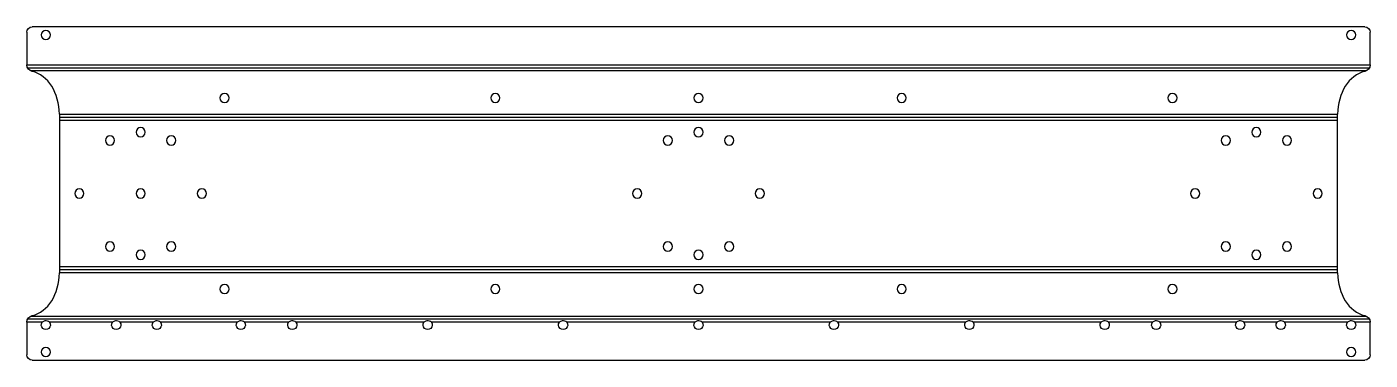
# Model space of a CAD drawing. Header units: millimetres. Extents: x -2 to 494, y 0 to 123.
import ezdxf

# ---------------------------------------------------------------- set-up
doc = ezdxf.new("R2010")
doc.units = ezdxf.units.MM

msp = doc.modelspace()

# ---------------------------------------------------------------- linework, layer by layer
at = {"layer": 'BEND'}
for p, q in [((-1.73, 107.92), (493.73, 107.92)), ((10, 89.65), (482, 89.65)), ((482, 33.39), (10, 33.39)), ((493.73, 15.13), (-1.73, 15.13))]:
    msp.add_line(p, q, dxfattribs=at)
at = {"layer": 'BEND_EXTENT'}
for p, q in [((-2, 109.05), (494, 109.05)), ((492.62, 106.79), (-0.62, 106.79)), ((10, 90.79), (482, 90.79)), ((482, 88.52), (10, 88.52)), ((10, 34.52), (482, 34.52)), ((482, 32.26), (10, 32.26)), ((-0.62, 16.26), (492.62, 16.26)), ((3.63, 14), (-2, 14)), ((29.63, 14), (6.37, 14)), ((44.63, 14), (32.37, 14)), ((75.63, 14), (47.37, 14)), ((94.63, 14), (78.37, 14)), ((144.63, 14), (97.37, 14)), ((194.63, 14), (147.37, 14)), ((244.63, 14), (197.37, 14)), ((294.63, 14), (247.37, 14)), ((344.63, 14), (297.37, 14)), ((394.63, 14), (347.37, 14)), ((413.63, 14), (397.37, 14)), ((444.63, 14), (416.37, 14)), ((459.63, 14), (447.37, 14)), ((485.63, 14), (462.37, 14)), ((494, 14), (488.37, 14))]:
    msp.add_line(p, q, dxfattribs=at)
at = {"layer": 'INTERIOR_PROFILES', "extrusion": (0, 0, -1)}
for centre in [(-5, 120.05), (-487, 120.05), (-71, 96.79), (-171, 96.79), (-246, 96.79), (-321, 96.79), (-421, 96.79), (-40, 84.15), (-246, 84.15), (-452, 84.15), (-28.69, 81.12), (-51.31, 81.12), (-234.69, 81.12), (-257.31, 81.12), (-440.69, 81.12), (-463.31, 81.12), (-17.37, 61.52), (-40, 61.52), (-62.63, 61.52), (-223.37, 61.52), (-268.63, 61.52), (-429.37, 61.52), (-474.63, 61.52), (-28.69, 41.93), (-40, 38.9), (-51.31, 41.93), (-234.69, 41.93), (-246, 38.9), (-257.31, 41.93), (-440.69, 41.93), (-452, 38.9), (-463.31, 41.93), (-71, 26.26), (-171, 26.26), (-246, 26.26), (-321, 26.26), (-421, 26.26), (-5, 3), (-487, 3)]:
    msp.add_circle(centre, 1.7, dxfattribs=at)
for centre in [(-5, 13), (-31, 13), (-46, 13), (-77, 13), (-96, 13), (-146, 13), (-196, 13), (-246, 13), (-296, 13), (-346, 13), (-396, 13), (-415, 13), (-446, 13), (-461, 13), (-487, 13)]:
    msp.add_arc(centre, 1.7, -216.0319, 36.0319, dxfattribs=at)
at = {"layer": 'INTERIOR_PROFILES'}
for points in [[(6.37, 14), (5.99, 14.38), (5.31, 14.59), (4.67, 14.49), (4.25, 14.43), (3.88, 14.25), (3.63, 14)], [(32.37, 14), (31.99, 14.38), (31.31, 14.59), (30.67, 14.49), (30.25, 14.43), (29.88, 14.25), (29.63, 14)], [(47.37, 14), (46.99, 14.38), (46.31, 14.59), (45.67, 14.49), (45.25, 14.43), (44.88, 14.25), (44.63, 14)], [(78.37, 14), (77.99, 14.38), (77.31, 14.59), (76.67, 14.49), (76.25, 14.43), (75.88, 14.25), (75.63, 14)], [(97.37, 14), (96.99, 14.38), (96.31, 14.59), (95.67, 14.49), (95.25, 14.43), (94.88, 14.25), (94.63, 14)], [(147.37, 14), (146.99, 14.38), (146.31, 14.59), (145.67, 14.49), (145.25, 14.43), (144.88, 14.25), (144.63, 14)], [(197.37, 14), (196.99, 14.38), (196.31, 14.59), (195.67, 14.49), (195.25, 14.43), (194.88, 14.25), (194.63, 14)], [(247.37, 14), (246.99, 14.38), (246.31, 14.59), (245.67, 14.49), (245.25, 14.43), (244.88, 14.25), (244.63, 14)], [(297.37, 14), (296.99, 14.38), (296.31, 14.59), (295.67, 14.49), (295.25, 14.43), (294.88, 14.25), (294.63, 14)], [(347.37, 14), (346.99, 14.38), (346.31, 14.59), (345.67, 14.49), (345.25, 14.43), (344.88, 14.25), (344.63, 14)], [(397.37, 14), (396.99, 14.38), (396.31, 14.59), (395.67, 14.49), (395.25, 14.43), (394.88, 14.25), (394.63, 14)], [(416.37, 14), (415.99, 14.38), (415.31, 14.59), (414.67, 14.49), (414.25, 14.43), (413.88, 14.25), (413.63, 14)], [(447.37, 14), (446.99, 14.38), (446.31, 14.59), (445.67, 14.49), (445.25, 14.43), (444.88, 14.25), (444.63, 14)], [(462.37, 14), (461.99, 14.38), (461.31, 14.59), (460.67, 14.49), (460.25, 14.43), (459.88, 14.25), (459.63, 14)], [(488.37, 14), (487.99, 14.38), (487.31, 14.59), (486.67, 14.49), (486.25, 14.43), (485.88, 14.25), (485.63, 14)]]:
    msp.add_open_spline(points, degree=3, knots=[0.315918, 0.315918, 0.315918, 0.315918, 0.5000107, 0.5000107, 0.5000107, 0.6203015, 0.6203015, 0.6203015, 0.6203015], dxfattribs=at)
at = {"layer": 'OUTER_PROFILES'}
for p, q in [((-2, 121.05), (-2, 109.05)), ((492, 123.05), (0, 123.05)), ((494, 109.05), (494, 121.05)), ((10, 90.79), (10, 32.26)), ((482, 32.26), (482, 90.79)), ((-2, 14), (-2, 2)), ((494, 2), (494, 14)), ((0, 0), (492, 0))]:
    msp.add_line(p, q, dxfattribs=at)
at = {"layer": 'OUTER_PROFILES', "extrusion": (0, 0, -1)}
for centre, radius, start, end in [((0, 121.05), 2, 0, 90), ((-492, 121.05), 2, 90, 180), ((-0.54, 109.05), 2.54, 282.6267, 360), ((-491.46, 109.05), 2.54, 180, 257.3733), ((-0.54, 14), 2.54, 0, 77.3733), ((-491.46, 14), 2.54, 102.6267, 180), ((0, 2), 2, 270, 360), ((-492, 2), 2, 180, 270)]:
    msp.add_arc(centre, radius, start, end, dxfattribs=at)
at = {"layer": 'OUTER_PROFILES'}
for centre, major_axis, start_param, end_param in [((-2, 90.79), (0, 16), 4.712389, 6.116728), ((494, 90.79), (0, -16), 3.30805, 4.712389), ((-2, 32.26), (0, -16), 0.166457, 1.570796), ((494, 32.26), (0, 16), 1.570796, 2.975135)]:
    msp.add_ellipse(centre, major_axis=major_axis, ratio=0.75, start_param=start_param, end_param=end_param, dxfattribs=at)

doc.saveas('drawing.dxf')
